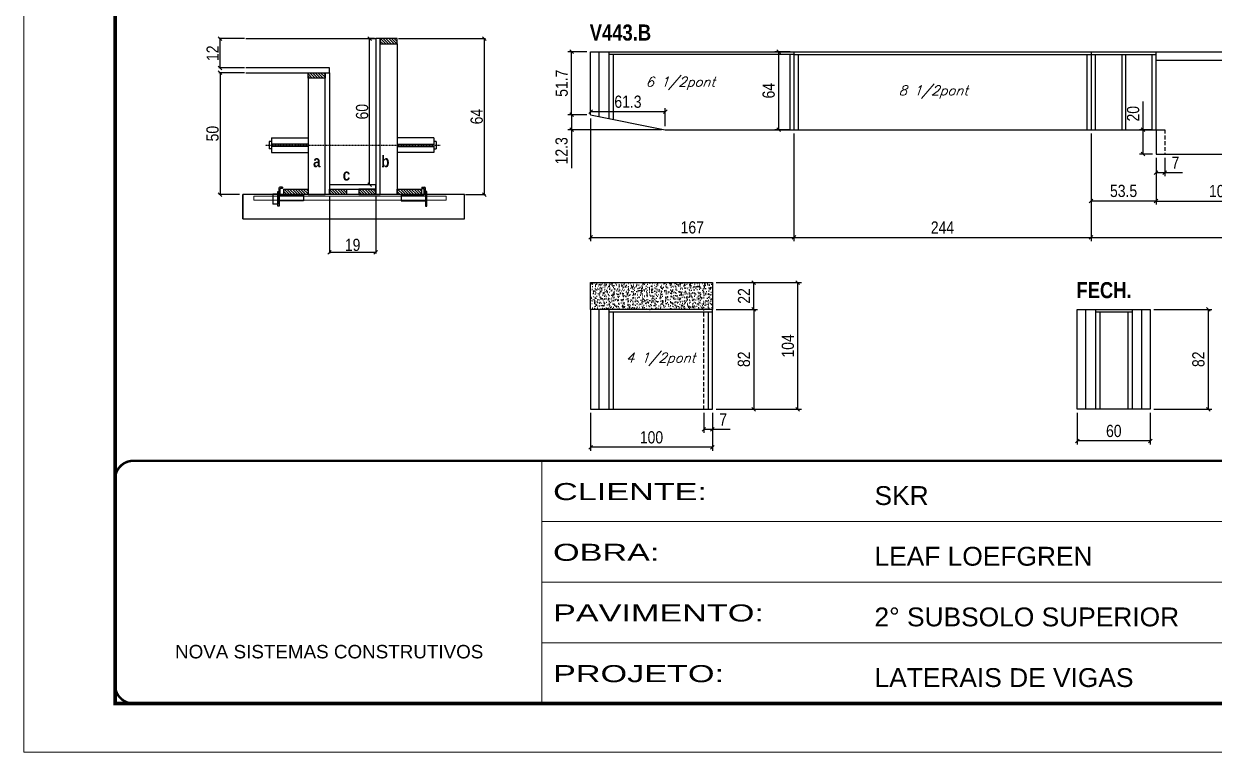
# Model space of a CAD drawing. Extents: x 3309 to 9590, y -2522 to 15424.
# Drawn here: x 4908 to 5886, y 5518 to 6116 of the extents above; entities that cross this region are included whole.
import ezdxf

# ---------------------------------------------------------------- set-up
doc = ezdxf.new("R2010")
doc.units = 0
for name, pattern in [('CONTINUO', [0]), ('DASHED', [0.75, 0.5, -0.25]), ('HIDDEN', [0.375, 0.25, -0.125]), ('HIDDEN2', [4.7625, 3.175, -1.5875])]:
    doc.linetypes.add(name, pattern=pattern)
for name, color, linetype in [('barrote', 251, 'Continuous'), ('COTA', 241, 'Continuous'), ('detalhes', 4, 'Continuous'), ('NOMENCLATURA', 7, 'Continuous'), ('Painéis', 200, 'Continuous'), ('presilha', 1, 'Continuous'), ('SARR_2.2x10', 60, 'Continuous'), ('SARR_2.2x7', 40, 'Continuous'), ('SARR_3.5x7', 81, 'Continuous'), ('TENSOR', 3, 'Continuous'), ('texto', 7, 'Continuous')]:
    doc.layers.add(name, color=color, linetype=linetype)
for name, color, linetype, lineweight in [('CONCRETO', 251, 'Continuous', 25), ('Folhas', 255, 'Continuous', 9), ('SARRAFO DE PRESSAO', 251, 'DASHED', 9), ('SCO-___-LAJ', 2, 'Continuous', 0)]:
    doc.layers.add(name, color=color, linetype=linetype, lineweight=lineweight)
doc.styles.add('ARIAL', font='arial.ttf')
doc.styles.add('COTA TECNICA', font='techl___.ttf', dxfattribs={"height": 10})
doc.styles.add('COTA TECNICA 2X', font='techl___.ttf', dxfattribs={"height": 10})
doc.styles.add('Romans', font='romans.shx')
doc.styles.add('TECNICA', font='techb___.ttf', dxfattribs={"height": 10})
doc.styles.add('Tecnologia', font='')
doc.styles.get('Tecnologia').set_extended_font_data('Forgotten Futurist')
doc.dimstyles.new('PAINEL', dxfattribs={"dimtxt": 10, "dimasz": 3, "dimexe": 3, "dimexo": 3, "dimgap": 3, "dimtad": 1, "dimdec": 1, "dimzin": 12, "dimdsep": 46, "dimtxsty": 'COTA TECNICA', "dimblk1": 'OBLIQUE', "dimblk2": 'OBLIQUE', "dimsah": 1, "dimcen": 0.9, "dimclrd": 4, "dimclre": 4, "dimclrt": 240, "dimadec": 1, "dimazin": 3, "dimtfac": 1, "dimtdec": 1, "dimtmove": 0, "dimatfit": 3, "dimfxl": 1, "dimtolj": 1, "dimtzin": 12, "dimarcsym": 0})
doc.dimstyles.new('SECAO', dxfattribs={"dimscale": 0.333333, "dimtxt": 5, "dimasz": 9, "dimexe": 3, "dimexo": 3, "dimgap": 3, "dimtad": 1, "dimdec": 1, "dimlfac": 0.5, "dimzin": 12, "dimdsep": 46, "dimtxsty": 'COTA TECNICA 2X', "dimblk1": 'OBLIQUE', "dimblk2": 'OBLIQUE', "dimsah": 1, "dimcen": 0.9, "dimclrd": 4, "dimclre": 4, "dimclrt": 240, "dimadec": 1, "dimazin": 3, "dimtfac": 1, "dimtdec": 1, "dimtmove": 0, "dimatfit": 3, "dimfxl": 1, "dimtolj": 1, "dimtzin": 12, "dimarcsym": 0})
pattern_1 = [(135, (38394.4781, -117536.5133), (-1.122532015, -1.122532015), [])]

# ---------------------------------------------------------------- blocks, each defined once
blk = doc.blocks.new('9999999999')
at = {"color": 30, "linetype": 'CONTINUO'}
for p, q in [((98564.56, 34230.21), (98564.56, 34429.45)), ((98564.56, 34379.64), (99583.98, 34379.64)), ((98564.56, 34329.83), (99487.98, 34329.83)), ((98564.56, 34280.02), (99487.98, 34280.02))]:
    blk.add_line(p, q, dxfattribs=at)
at = {"color": 30, "linetype": 'CONTINUO', "const_width": 2}
blk.add_lwpolyline([(99583.98, 34230.21), (99583.98, 34414.45, 0.414214), (99568.98, 34429.45), (98228.98, 34429.45, 0.414214), (98213.98, 34414.45), (98213.98, 34245.21, 0.414214), (98228.98, 34230.21), (99583.98, 34230.21)], format="xyb", dxfattribs=at)
at = {"layer": 'Folhas'}
blk.add_lwpolyline([(98138.98, 34190.21), (99623.98, 34190.21), (99623.98, 35240.21), (98138.98, 35240.21)], close=True, dxfattribs=at)
at = {"layer": 'Folhas', "color": 30, "const_width": 3}
blk.add_lwpolyline([(98213.98, 34230.21), (99583.98, 34230.21), (99583.98, 35200.21), (98213.98, 35200.21)], close=True, dxfattribs=at)
at = {"color": 7, "linetype": 'Continuous', "ltscale": 5, "style": 'ARIAL'}
for s, height, p in [('SKR', 15.483, (98837.68, 34393.13)), ('LEAF LOEFGREN', 15.4829, (98837.68, 34343.32)), ('2° SUBSOLO SUPERIOR', 15.4829, (98837.68, 34293.51)), ('NOVA SISTEMAS CONSTRUTIVOS', 11.0592, (98263.19, 34267.21)), ('LATERAIS DE VIGAS', 15.4829, (98837.68, 34243.7))]:
    blk.add_text(s, height=height, dxfattribs=at).set_placement(p)
at = {"layer": 'Folhas', "color": 7, "style": 'Tecnologia', "width": 1.5}
for s, p in [('CLIENTE:', (98573.65, 34397.17)), ('OBRA:', (98573.65, 34347.31)), ('PAVIMENTO:', (98573.65, 34297.5)), ('PROJETO:', (98573.65, 34247.69))]:
    blk.add_text(s, height=14, dxfattribs=at).set_placement(p)
blk = doc.blocks.new('_Oblique')
at = {"color": 0, "linetype": 'ByBlock', "lineweight": -2}
blk.add_line((-0.5, -0.5), (0.5, 0.5), dxfattribs=at)
blk = doc.blocks.new('*D1677')
at = {"layer": 'COTA', "color": 4, "lineweight": -2, "transparency": 16777216}
for p, q in [((5158.94, 5974.66), (5158.94, 5927.18)), ((5196.94, 5974.66), (5196.94, 5927.18)), ((5196.94, 5928.18), (5158.94, 5928.18))]:
    blk.add_line(p, q, dxfattribs=at)
at = {"layer": 'Defpoints', "color": 0, "transparency": 16777216}
for p in [(5158.94, 5975.66), (5196.94, 5975.66), (5158.94, 5928.18)]:
    blk.add_point(p, dxfattribs=at)
at = {"layer": 'COTA', "color": 4, "lineweight": -2, "transparency": 16777216, "xscale": 3, "yscale": 3, "zscale": 3, "rotation": 180}
blk.add_blockref('_Oblique', (5158.94, 5928.18), dxfattribs=at)
at = {"layer": 'COTA', "color": 4, "lineweight": -2, "transparency": 16777216, "xscale": 3, "yscale": 3, "zscale": 3}
blk.add_blockref('_Oblique', (5196.94, 5928.18), dxfattribs=at)
at = {"layer": 'COTA', "color": 240, "transparency": 16777216, "insert": (5177.94, 5934.27), "char_height": 10, "attachment_point": 5, "style": 'COTA TECNICA 2X'}
blk.add_mtext('\\A1;19', dxfattribs=at)
blk = doc.blocks.new('PRESILHA METÁLICA 1')
at = {"layer": 'presilha'}
for p, q in [((6, 15.5), (7.5, 15.5)), ((6, -2.5), (6, 15.5)), ((7.5, 10.6), (7.5, 19.9)), ((7.5, 15.5), (7.5, -2.5)), ((12, 21), (8.6, 21)), ((9, 11.6), (9, 18.9)), ((12, 19.5), (9.6, 19.5)), ((12, 21), (12, 19.5)), ((0, 13), (6, 13)), ((0, 13), (0, 0)), ((6, 0), (0, 0)), ((6, 13), (6, 0)), ((37.5, 4.1), (7.5, 4.1)), ((37.5, 11), (9.6, 11)), ((37.5, 11), (37.5, 4.1)), ((7.5, -2.5), (6, -2.5))]:
    blk.add_line(p, q, dxfattribs=at)
for centre, radius, start, end in [((8.6, 19.9), 1.14, 90, 180), ((9.6, 18.9), 0.57, 90, 180), ((9.6, 11.6), 0.57, 180, 270)]:
    blk.add_arc(centre, radius, start, end, dxfattribs=at)
blk = doc.blocks.new('PRESILHA METÁLICA 2')
at = {"layer": 'presilha'}
for p, q in [((-5.2, 23.5), (-5.2, 22)), ((-5.2, 23.5), (-1.9, 23.5)), ((-5.2, 22), (-2.8, 22)), ((-2.2, 14.1), (-2.2, 21.4)), ((0.8, 18), (-0.8, 18)), ((-0.8, 18), (-0.8, 0)), ((-0.8, 14.6), (-0.8, 22.4)), ((0.8, 0), (0.8, 18)), ((-30.8, 13.5), (-30.8, 6.6)), ((-30.8, 13.5), (-2.8, 13.5)), ((-30.8, 6.6), (-0.8, 6.6)), ((-0.8, 0), (0.8, 0))]:
    blk.add_line(p, q, dxfattribs=at)
for centre, radius, start, end in [((-2.8, 21.4), 0.57, 0, 90), ((-1.9, 22.4), 1.14, 0, 90), ((-2.8, 14.1), 0.57, 270, 0)]:
    blk.add_arc(centre, radius, start, end, dxfattribs=at)
blk = doc.blocks.new('*D1678')
at = {"layer": 'COTA', "color": 4, "lineweight": -2, "transparency": 16777216}
for p, q in [((5215.54, 6103.66), (5286.99, 6103.66)), ((5285.99, 6103.66), (5285.99, 5975.66)), ((5270.75, 5975.66), (5286.99, 5975.66))]:
    blk.add_line(p, q, dxfattribs=at)
at = {"layer": 'Defpoints', "color": 0, "transparency": 16777216}
for p in [(5214.54, 6103.66), (5269.75, 5975.66), (5285.99, 5975.66)]:
    blk.add_point(p, dxfattribs=at)
at = {"layer": 'COTA', "color": 4, "lineweight": -2, "transparency": 16777216, "xscale": 3, "yscale": 3, "zscale": 3}
for p, rotation in [((5285.99, 6103.66), 90), ((5285.99, 5975.66), 270)]:
    blk.add_blockref('_Oblique', p, dxfattribs=dict(at, rotation=rotation))
at = {"layer": 'COTA', "color": 240, "transparency": 16777216, "insert": (5279.88, 6039.66), "char_height": 10, "attachment_point": 5, "rotation": 90, "style": 'COTA TECNICA 2X'}
blk.add_mtext('\\A1;64', dxfattribs=at)
blk = doc.blocks.new('*D1679')
at = {"layer": 'COTA', "color": 4, "lineweight": -2, "transparency": 16777216}
for p, q in [((5089.24, 6075.66), (5068.02, 6075.66)), ((5069.02, 6075.66), (5069.02, 5975.66)), ((5085.13, 5975.66), (5068.02, 5975.66))]:
    blk.add_line(p, q, dxfattribs=at)
at = {"layer": 'Defpoints', "color": 0, "transparency": 16777216}
for p in [(5090.24, 6075.66), (5069.02, 5975.66), (5086.13, 5975.66)]:
    blk.add_point(p, dxfattribs=at)
at = {"layer": 'COTA', "color": 4, "lineweight": -2, "transparency": 16777216, "xscale": 3, "yscale": 3, "zscale": 3}
for p, rotation in [((5069.02, 6075.66), 90), ((5069.02, 5975.66), 270)]:
    blk.add_blockref('_Oblique', p, dxfattribs=dict(at, rotation=rotation))
at = {"layer": 'COTA', "color": 240, "transparency": 16777216, "insert": (5062.91, 6025.66), "char_height": 10, "attachment_point": 5, "rotation": 90, "style": 'COTA TECNICA 2X'}
blk.add_mtext('\\A1;50', dxfattribs=at)
blk = doc.blocks.new('*D1680')
at = {"layer": 'COTA', "color": 4, "lineweight": -2, "transparency": 16777216}
for p, q in [((5195.94, 6103.66), (5190.87, 6103.66)), ((5191.87, 5983.66), (5191.87, 6103.66)), ((5195.94, 5983.66), (5190.87, 5983.66))]:
    blk.add_line(p, q, dxfattribs=at)
at = {"layer": 'Defpoints', "color": 0, "transparency": 16777216}
for p in [(5191.87, 6103.66), (5196.94, 6103.66), (5196.94, 5983.66)]:
    blk.add_point(p, dxfattribs=at)
at = {"layer": 'COTA', "color": 4, "lineweight": -2, "transparency": 16777216, "xscale": 3, "yscale": 3, "zscale": 3}
for p, rotation in [((5191.87, 6103.66), 90), ((5191.87, 5983.66), 270)]:
    blk.add_blockref('_Oblique', p, dxfattribs=dict(at, rotation=rotation))
at = {"layer": 'COTA', "color": 240, "transparency": 16777216, "insert": (5185.76, 6043.66), "char_height": 10, "attachment_point": 5, "rotation": 90, "style": 'COTA TECNICA 2X'}
blk.add_mtext('\\A1;60', dxfattribs=at)
blk = doc.blocks.new('*D1681')
at = {"layer": 'COTA', "color": 4, "lineweight": -2, "transparency": 16777216}
for p, q in [((5089.24, 6103.66), (5068.02, 6103.66)), ((5069.02, 6079.66), (5069.02, 6103.66)), ((5089.24, 6079.66), (5068.02, 6079.66))]:
    blk.add_line(p, q, dxfattribs=at)
at = {"layer": 'Defpoints', "color": 0, "transparency": 16777216}
for p in [(5069.02, 6103.66), (5090.24, 6103.66), (5090.24, 6079.66)]:
    blk.add_point(p, dxfattribs=at)
at = {"layer": 'COTA', "color": 4, "lineweight": -2, "transparency": 16777216, "xscale": 3, "yscale": 3, "zscale": 3}
for p, rotation in [((5069.02, 6103.66), 90), ((5069.02, 6079.66), 270)]:
    blk.add_blockref('_Oblique', p, dxfattribs=dict(at, rotation=rotation))
at = {"layer": 'COTA', "color": 240, "transparency": 16777216, "insert": (5062.96, 6091.66), "char_height": 10, "attachment_point": 5, "rotation": 90, "style": 'COTA TECNICA 2X'}
blk.add_mtext('\\A1;12', dxfattribs=at)
blk = doc.blocks.new('*D1698')
at = {"layer": 'COTA', "color": 4, "lineweight": -2, "transparency": 16777216}
for p, q in [((5373.4, 6038.19), (5373.4, 5937.51)), ((5540.4, 6025.89), (5540.4, 5937.51)), ((5373.4, 5940.51), (5540.4, 5940.51))]:
    blk.add_line(p, q, dxfattribs=at)
at = {"layer": 'Defpoints', "color": 0, "transparency": 16777216}
for p in [(5373.4, 6041.19, 0), (5540.4, 6028.89, 0), (5540.4, 5940.51)]:
    blk.add_point(p, dxfattribs=at)
at = {"layer": 'COTA', "color": 4, "lineweight": -2, "transparency": 16777216, "xscale": 3, "yscale": 3, "zscale": 3, "rotation": 180}
blk.add_blockref('_Oblique', (5373.4, 5940.51), dxfattribs=at)
at = {"layer": 'COTA', "color": 4, "lineweight": -2, "transparency": 16777216, "xscale": 3, "yscale": 3, "zscale": 3}
blk.add_blockref('_Oblique', (5540.4, 5940.51), dxfattribs=at)
at = {"layer": 'COTA', "color": 240, "transparency": 16777216, "insert": (5456.9, 5948.62), "char_height": 10, "attachment_point": 5, "style": 'COTA TECNICA'}
blk.add_mtext('\\A1;167', dxfattribs=at)
blk = doc.blocks.new('*D1699')
at = {"layer": 'COTA', "color": 4, "lineweight": -2, "transparency": 16777216}
for p, q in [((5370.4, 6092.89), (5354.78, 6092.89)), ((5357.78, 6041.19), (5357.78, 6092.89)), ((5370.4, 6041.19), (5354.78, 6041.19))]:
    blk.add_line(p, q, dxfattribs=at)
at = {"layer": 'Defpoints', "color": 0, "transparency": 16777216}
for p in [(5357.78, 6092.89), (5373.4, 6092.89, 0), (5373.4, 6041.19, 0)]:
    blk.add_point(p, dxfattribs=at)
at = {"layer": 'COTA', "color": 4, "lineweight": -2, "transparency": 16777216, "xscale": 3, "yscale": 3, "zscale": 3}
for p, rotation in [((5357.78, 6092.89), 90), ((5357.78, 6041.19), 270)]:
    blk.add_blockref('_Oblique', p, dxfattribs=dict(at, rotation=rotation))
at = {"layer": 'COTA', "color": 240, "transparency": 16777216, "insert": (5349.67, 6067.04), "char_height": 10, "attachment_point": 5, "rotation": 90, "style": 'COTA TECNICA'}
blk.add_mtext('\\A1;51.7', dxfattribs=at)
blk = doc.blocks.new('*D1700')
at = {"layer": 'COTA', "color": 4, "lineweight": -2, "transparency": 16777216}
for p, q in [((5370.4, 6041.19), (5354.78, 6041.19)), ((5357.78, 6041.19), (5357.78, 6028.89)), ((5431.7, 6028.89), (5354.78, 6028.89)), ((5357.78, 6028.89), (5357.78, 5997.25))]:
    blk.add_line(p, q, dxfattribs=at)
at = {"layer": 'Defpoints', "color": 0, "transparency": 16777216}
for p in [(5373.4, 6041.19, 0), (5357.78, 6028.89), (5434.7, 6028.89, 0)]:
    blk.add_point(p, dxfattribs=at)
at = {"layer": 'COTA', "color": 4, "lineweight": -2, "transparency": 16777216, "xscale": 3, "yscale": 3, "zscale": 3}
for p, rotation in [((5357.78, 6041.19), 90), ((5357.78, 6028.89), 270)]:
    blk.add_blockref('_Oblique', p, dxfattribs=dict(at, rotation=rotation))
at = {"layer": 'COTA', "color": 240, "transparency": 16777216, "insert": (5349.56, 6011.57), "char_height": 10, "attachment_point": 5, "rotation": 90, "style": 'COTA TECNICA'}
blk.add_mtext('\\A1;12.3', dxfattribs=at)
blk = doc.blocks.new('*D1701')
at = {"layer": 'COTA', "color": 4, "lineweight": -2, "transparency": 16777216}
for p, q in [((5373.4, 6044.19), (5373.4, 6046.57)), ((5434.7, 6043.57), (5373.4, 6043.57)), ((5434.7, 6031.89), (5434.7, 6046.57))]:
    blk.add_line(p, q, dxfattribs=at)
at = {"layer": 'Defpoints', "color": 0, "transparency": 16777216}
for p in [(5373.4, 6043.57), (5373.4, 6041.19, 0), (5434.7, 6028.89, 0)]:
    blk.add_point(p, dxfattribs=at)
at = {"layer": 'COTA', "color": 4, "lineweight": -2, "transparency": 16777216, "xscale": 3, "yscale": 3, "zscale": 3, "rotation": 180}
blk.add_blockref('_Oblique', (5373.4, 6043.57), dxfattribs=at)
at = {"layer": 'COTA', "color": 4, "lineweight": -2, "transparency": 16777216, "xscale": 3, "yscale": 3, "zscale": 3}
blk.add_blockref('_Oblique', (5434.7, 6043.57), dxfattribs=at)
at = {"layer": 'COTA', "color": 240, "transparency": 16777216, "insert": (5404.05, 6051.79), "char_height": 10, "attachment_point": 5, "style": 'COTA TECNICA'}
blk.add_mtext('\\A1;61.3', dxfattribs=at)
blk = doc.blocks.new('*D1702')
at = {"layer": 'COTA', "color": 4, "lineweight": -2, "transparency": 16777216}
for p, q in [((5540.4, 6025.89), (5540.4, 5937.51)), ((5784.4, 6025.89), (5784.4, 5937.51)), ((5540.4, 5940.51), (5784.4, 5940.51))]:
    blk.add_line(p, q, dxfattribs=at)
at = {"layer": 'Defpoints', "color": 0, "transparency": 16777216}
for p in [(5540.4, 6028.89, 0), (5784.4, 6028.89, 0), (5784.4, 5940.51)]:
    blk.add_point(p, dxfattribs=at)
at = {"layer": 'COTA', "color": 4, "lineweight": -2, "transparency": 16777216, "xscale": 3, "yscale": 3, "zscale": 3, "rotation": 180}
blk.add_blockref('_Oblique', (5540.4, 5940.51), dxfattribs=at)
at = {"layer": 'COTA', "color": 4, "lineweight": -2, "transparency": 16777216, "xscale": 3, "yscale": 3, "zscale": 3}
blk.add_blockref('_Oblique', (5784.4, 5940.51), dxfattribs=at)
at = {"layer": 'COTA', "color": 240, "transparency": 16777216, "insert": (5662.4, 5948.59), "char_height": 10, "attachment_point": 5, "style": 'COTA TECNICA'}
blk.add_mtext('\\A1;244', dxfattribs=at)
blk = doc.blocks.new('*D1703')
at = {"layer": 'COTA', "color": 4, "lineweight": -2, "transparency": 16777216}
for p, q in [((5784.4, 6025.89), (5784.4, 5937.51)), ((6028.4, 6005.89), (6028.4, 5937.51)), ((5784.4, 5940.51), (6028.4, 5940.51))]:
    blk.add_line(p, q, dxfattribs=at)
at = {"layer": 'Defpoints', "color": 0, "transparency": 16777216}
for p in [(5784.4, 6028.89, 0), (6028.4, 6008.89, 0), (6028.4, 5940.51)]:
    blk.add_point(p, dxfattribs=at)
at = {"layer": 'COTA', "color": 4, "lineweight": -2, "transparency": 16777216, "xscale": 3, "yscale": 3, "zscale": 3, "rotation": 180}
blk.add_blockref('_Oblique', (5784.4, 5940.51), dxfattribs=at)
at = {"layer": 'COTA', "color": 4, "lineweight": -2, "transparency": 16777216, "xscale": 3, "yscale": 3, "zscale": 3}
blk.add_blockref('_Oblique', (6028.4, 5940.51), dxfattribs=at)
at = {"layer": 'COTA', "color": 240, "transparency": 16777216, "insert": (5906.4, 5948.59), "char_height": 10, "attachment_point": 5, "style": 'COTA TECNICA'}
blk.add_mtext('\\A1;244', dxfattribs=at)
blk = doc.blocks.new('*D1705')
at = {"layer": 'COTA', "color": 4, "lineweight": -2, "transparency": 16777216}
for p, q in [((5827.14, 6028.89), (5827.14, 6052.1)), ((5834.9, 6028.89), (5824.14, 6028.89)), ((5827.14, 6008.89), (5827.14, 6028.89)), ((5834.9, 6008.89), (5824.14, 6008.89))]:
    blk.add_line(p, q, dxfattribs=at)
at = {"layer": 'Defpoints', "color": 0, "transparency": 16777216}
for p in [(5827.14, 6028.89), (5837.9, 6028.89, 0), (5837.9, 6008.89, 0)]:
    blk.add_point(p, dxfattribs=at)
at = {"layer": 'COTA', "color": 4, "lineweight": -2, "transparency": 16777216, "xscale": 3, "yscale": 3, "zscale": 3}
for p, rotation in [((5827.14, 6028.89), 90), ((5827.14, 6008.89), 270)]:
    blk.add_blockref('_Oblique', p, dxfattribs=dict(at, rotation=rotation))
at = {"layer": 'COTA', "color": 240, "transparency": 16777216, "insert": (5819.04, 6041.99), "char_height": 10, "attachment_point": 5, "rotation": 90, "style": 'COTA TECNICA'}
blk.add_mtext('\\A1;20', dxfattribs=at)
blk = doc.blocks.new('*D1706')
at = {"layer": 'COTA', "color": 4, "lineweight": -2, "transparency": 16777216}
for p, q in [((5784.4, 6025.89), (5784.4, 5967.35)), ((5837.9, 6005.89), (5837.9, 5967.35)), ((5837.9, 5970.35), (5784.4, 5970.35))]:
    blk.add_line(p, q, dxfattribs=at)
at = {"layer": 'Defpoints', "color": 0, "transparency": 16777216}
for p in [(5784.4, 6028.89, 0), (5837.9, 6008.89, 0), (5784.4, 5970.35)]:
    blk.add_point(p, dxfattribs=at)
at = {"layer": 'COTA', "color": 4, "lineweight": -2, "transparency": 16777216, "xscale": 3, "yscale": 3, "zscale": 3, "rotation": 180}
blk.add_blockref('_Oblique', (5784.4, 5970.35), dxfattribs=at)
at = {"layer": 'COTA', "color": 4, "lineweight": -2, "transparency": 16777216, "xscale": 3, "yscale": 3, "zscale": 3}
blk.add_blockref('_Oblique', (5837.9, 5970.35), dxfattribs=at)
at = {"layer": 'COTA', "color": 240, "transparency": 16777216, "insert": (5811.15, 5978.56), "char_height": 10, "attachment_point": 5, "style": 'COTA TECNICA'}
blk.add_mtext('\\A1;53.5', dxfattribs=at)
blk = doc.blocks.new('*D1708')
at = {"layer": 'COTA', "color": 4, "lineweight": -2, "transparency": 16777216}
for p, q in [((5837.9, 6005.89), (5837.9, 5967.35)), ((5943.9, 6005.89), (5943.9, 5967.35)), ((5837.9, 5970.35), (5943.9, 5970.35))]:
    blk.add_line(p, q, dxfattribs=at)
at = {"layer": 'Defpoints', "color": 0, "transparency": 16777216}
for p in [(5837.9, 6008.89, 0), (5943.9, 6008.89, 0), (5943.9, 5970.35)]:
    blk.add_point(p, dxfattribs=at)
at = {"layer": 'COTA', "color": 4, "lineweight": -2, "transparency": 16777216, "xscale": 3, "yscale": 3, "zscale": 3, "rotation": 180}
blk.add_blockref('_Oblique', (5837.9, 5970.35), dxfattribs=at)
at = {"layer": 'COTA', "color": 4, "lineweight": -2, "transparency": 16777216, "xscale": 3, "yscale": 3, "zscale": 3}
blk.add_blockref('_Oblique', (5943.9, 5970.35), dxfattribs=at)
at = {"layer": 'COTA', "color": 240, "transparency": 16777216, "insert": (5890.9, 5978.45), "char_height": 10, "attachment_point": 5, "style": 'COTA TECNICA'}
blk.add_mtext('\\A1;106', dxfattribs=at)
blk = doc.blocks.new('*D1712')
at = {"layer": 'COTA', "color": 4, "lineweight": -2, "transparency": 16777216}
for p, q in [((5837.9, 6005.89), (5837.9, 5990.71)), ((5844.9, 6005.89), (5844.9, 5990.71)), ((5837.9, 5993.71), (5844.9, 5993.71)), ((5844.9, 5993.71), (5859.63, 5993.71))]:
    blk.add_line(p, q, dxfattribs=at)
at = {"layer": 'Defpoints', "color": 0, "transparency": 16777216}
for p in [(5837.9, 6008.89, 0), (5844.9, 6008.89, 0), (5844.9, 5993.71)]:
    blk.add_point(p, dxfattribs=at)
at = {"layer": 'COTA', "color": 4, "lineweight": -2, "transparency": 16777216, "xscale": 3, "yscale": 3, "zscale": 3, "rotation": 180}
blk.add_blockref('_Oblique', (5837.9, 5993.71), dxfattribs=at)
at = {"layer": 'COTA', "color": 4, "lineweight": -2, "transparency": 16777216, "xscale": 3, "yscale": 3, "zscale": 3}
blk.add_blockref('_Oblique', (5844.9, 5993.71), dxfattribs=at)
at = {"layer": 'COTA', "color": 240, "transparency": 16777216, "insert": (5853.76, 6001.78), "char_height": 10, "attachment_point": 5, "style": 'COTA TECNICA'}
blk.add_mtext('\\A1;7', dxfattribs=at)
blk = doc.blocks.new('*D1715')
at = {"layer": 'COTA', "color": 4, "lineweight": -2, "transparency": 16777216}
for p, q in [((5373.4, 5796.39), (5373.4, 5765.18)), ((5473.4, 5796.39), (5473.4, 5765.18)), ((5473.4, 5768.18), (5373.4, 5768.18))]:
    blk.add_line(p, q, dxfattribs=at)
at = {"layer": 'Defpoints', "color": 0, "transparency": 16777216}
for p in [(5373.4, 5799.39, 0), (5473.4, 5799.39, 0), (5373.4, 5768.18)]:
    blk.add_point(p, dxfattribs=at)
at = {"layer": 'COTA', "color": 4, "lineweight": -2, "transparency": 16777216, "xscale": 3, "yscale": 3, "zscale": 3, "rotation": 180}
blk.add_blockref('_Oblique', (5373.4, 5768.18), dxfattribs=at)
at = {"layer": 'COTA', "color": 4, "lineweight": -2, "transparency": 16777216, "xscale": 3, "yscale": 3, "zscale": 3}
blk.add_blockref('_Oblique', (5473.4, 5768.18), dxfattribs=at)
at = {"layer": 'COTA', "color": 240, "transparency": 16777216, "insert": (5423.4, 5776.28), "char_height": 10, "attachment_point": 5, "style": 'COTA TECNICA'}
blk.add_mtext('\\A1;100', dxfattribs=at)
blk = doc.blocks.new('*D1716')
at = {"layer": 'COTA', "color": 4, "lineweight": -2, "transparency": 16777216}
for p, q in [((5476.4, 5881.39), (5510.43, 5881.39)), ((5507.43, 5881.39), (5507.43, 5799.39)), ((5476.4, 5799.39), (5510.43, 5799.39))]:
    blk.add_line(p, q, dxfattribs=at)
at = {"layer": 'Defpoints', "color": 0, "transparency": 16777216}
for p in [(5473.4, 5881.39, 0), (5473.4, 5799.39, 0), (5507.43, 5799.39)]:
    blk.add_point(p, dxfattribs=at)
at = {"layer": 'COTA', "color": 4, "lineweight": -2, "transparency": 16777216, "xscale": 3, "yscale": 3, "zscale": 3}
for p, rotation in [((5507.43, 5881.39), 90), ((5507.43, 5799.39), 270)]:
    blk.add_blockref('_Oblique', p, dxfattribs=dict(at, rotation=rotation))
at = {"layer": 'COTA', "color": 240, "transparency": 16777216, "insert": (5499.33, 5840.39), "char_height": 10, "attachment_point": 5, "rotation": 90, "style": 'COTA TECNICA'}
blk.add_mtext('\\A1;82', dxfattribs=at)
blk = doc.blocks.new('*D1717')
at = {"layer": 'COTA', "color": 4, "lineweight": -2, "transparency": 16777216}
for p, q in [((5476.4, 5903.39), (5510.43, 5903.39)), ((5507.43, 5881.39), (5507.43, 5903.39)), ((5476.4, 5881.39), (5510.43, 5881.39))]:
    blk.add_line(p, q, dxfattribs=at)
at = {"layer": 'Defpoints', "color": 0, "transparency": 16777216}
for p in [(5473.4, 5903.39, 0), (5507.43, 5903.39), (5473.4, 5881.39, 0)]:
    blk.add_point(p, dxfattribs=at)
at = {"layer": 'COTA', "color": 4, "lineweight": -2, "transparency": 16777216, "xscale": 3, "yscale": 3, "zscale": 3}
for p, rotation in [((5507.43, 5903.39), 90), ((5507.43, 5881.39), 270)]:
    blk.add_blockref('_Oblique', p, dxfattribs=dict(at, rotation=rotation))
at = {"layer": 'COTA', "color": 240, "transparency": 16777216, "insert": (5499.43, 5892.39), "char_height": 10, "attachment_point": 5, "rotation": 90, "style": 'COTA TECNICA'}
blk.add_mtext('\\A1;22', dxfattribs=at)
blk = doc.blocks.new('*D1718')
at = {"layer": 'COTA', "color": 4, "lineweight": -2, "transparency": 16777216}
for p, q in [((5476.4, 5903.39), (5546.55, 5903.39)), ((5543.55, 5799.39), (5543.55, 5903.39)), ((5476.4, 5799.39), (5546.55, 5799.39))]:
    blk.add_line(p, q, dxfattribs=at)
at = {"layer": 'Defpoints', "color": 0, "transparency": 16777216}
for p in [(5473.4, 5903.39), (5543.55, 5903.39), (5473.4, 5799.39, 0)]:
    blk.add_point(p, dxfattribs=at)
at = {"layer": 'COTA', "color": 4, "lineweight": -2, "transparency": 16777216, "xscale": 3, "yscale": 3, "zscale": 3}
for p, rotation in [((5543.55, 5903.39), 90), ((5543.55, 5799.39), 270)]:
    blk.add_blockref('_Oblique', p, dxfattribs=dict(at, rotation=rotation))
at = {"layer": 'COTA', "color": 240, "transparency": 16777216, "insert": (5535.45, 5851.39), "char_height": 10, "attachment_point": 5, "rotation": 90, "style": 'COTA TECNICA'}
blk.add_mtext('\\A1;104', dxfattribs=at)
blk = doc.blocks.new('*D1719')
at = {"layer": 'COTA', "color": 4, "lineweight": -2, "transparency": 16777216}
for p, q in [((5466.4, 5796.39), (5466.4, 5779.96)), ((5473.4, 5796.39), (5473.4, 5779.96)), ((5466.4, 5782.96), (5473.4, 5782.96)), ((5473.4, 5782.96), (5488.13, 5782.96))]:
    blk.add_line(p, q, dxfattribs=at)
at = {"layer": 'Defpoints', "color": 0, "transparency": 16777216}
for p in [(5466.4, 5799.39, 0), (5473.4, 5799.39, 0), (5473.4, 5782.96)]:
    blk.add_point(p, dxfattribs=at)
at = {"layer": 'COTA', "color": 4, "lineweight": -2, "transparency": 16777216, "xscale": 3, "yscale": 3, "zscale": 3, "rotation": 180}
blk.add_blockref('_Oblique', (5466.4, 5782.96), dxfattribs=at)
at = {"layer": 'COTA', "color": 4, "lineweight": -2, "transparency": 16777216, "xscale": 3, "yscale": 3, "zscale": 3}
blk.add_blockref('_Oblique', (5473.4, 5782.96), dxfattribs=at)
at = {"layer": 'COTA', "color": 240, "transparency": 16777216, "insert": (5482.26, 5791.03), "char_height": 10, "attachment_point": 5, "style": 'COTA TECNICA'}
blk.add_mtext('\\A1;7', dxfattribs=at)
blk = doc.blocks.new('*D1720')
at = {"layer": 'COTA', "color": 4, "lineweight": -2, "transparency": 16777216}
for p, q in [((5836.12, 5881.39), (5883.75, 5881.39)), ((5880.75, 5881.39), (5880.75, 5799.39)), ((5836.12, 5799.39), (5883.75, 5799.39))]:
    blk.add_line(p, q, dxfattribs=at)
at = {"layer": 'Defpoints', "color": 0, "transparency": 16777216}
for p in [(5833.12, 5881.39, 0), (5833.12, 5799.39, 0), (5880.75, 5799.39)]:
    blk.add_point(p, dxfattribs=at)
at = {"layer": 'COTA', "color": 4, "lineweight": -2, "transparency": 16777216, "xscale": 3, "yscale": 3, "zscale": 3}
for p, rotation in [((5880.75, 5881.39), 90), ((5880.75, 5799.39), 270)]:
    blk.add_blockref('_Oblique', p, dxfattribs=dict(at, rotation=rotation))
at = {"layer": 'COTA', "color": 240, "transparency": 16777216, "insert": (5872.65, 5840.39), "char_height": 10, "attachment_point": 5, "rotation": 90, "style": 'COTA TECNICA'}
blk.add_mtext('\\A1;82', dxfattribs=at)
blk = doc.blocks.new('*D1721')
at = {"layer": 'COTA', "color": 4, "lineweight": -2, "transparency": 16777216}
for p, q in [((5773.12, 5796.39), (5773.12, 5770.39)), ((5833.12, 5796.39), (5833.12, 5770.39)), ((5833.12, 5773.39), (5773.12, 5773.39))]:
    blk.add_line(p, q, dxfattribs=at)
at = {"layer": 'Defpoints', "color": 0, "transparency": 16777216}
for p in [(5773.12, 5799.39, 0), (5833.12, 5799.39, 0), (5773.12, 5773.39)]:
    blk.add_point(p, dxfattribs=at)
at = {"layer": 'COTA', "color": 4, "lineweight": -2, "transparency": 16777216, "xscale": 3, "yscale": 3, "zscale": 3, "rotation": 180}
blk.add_blockref('_Oblique', (5773.12, 5773.39), dxfattribs=at)
at = {"layer": 'COTA', "color": 4, "lineweight": -2, "transparency": 16777216, "xscale": 3, "yscale": 3, "zscale": 3}
blk.add_blockref('_Oblique', (5833.12, 5773.39), dxfattribs=at)
at = {"layer": 'COTA', "color": 240, "transparency": 16777216, "insert": (5803.12, 5781.5), "char_height": 10, "attachment_point": 5, "style": 'COTA TECNICA'}
blk.add_mtext('\\A1;60', dxfattribs=at)
blk = doc.blocks.new('*D1802')
at = {"layer": 'COTA', "color": 4, "lineweight": -2, "transparency": 16777216}
for p, q in [((5537.4, 6092.89), (5524.79, 6092.89)), ((5527.79, 6092.89), (5527.79, 6028.89)), ((5537.4, 6028.89), (5524.79, 6028.89))]:
    blk.add_line(p, q, dxfattribs=at)
at = {"layer": 'Defpoints', "color": 0, "transparency": 16777216}
for p in [(5540.4, 6092.89, 0), (5527.79, 6028.89), (5540.4, 6028.89, 0)]:
    blk.add_point(p, dxfattribs=at)
at = {"layer": 'COTA', "color": 4, "lineweight": -2, "transparency": 16777216, "xscale": 3, "yscale": 3, "zscale": 3}
for p, rotation in [((5527.79, 6092.89), 90), ((5527.79, 6028.89), 270)]:
    blk.add_blockref('_Oblique', p, dxfattribs=dict(at, rotation=rotation))
at = {"layer": 'COTA', "color": 240, "transparency": 16777216, "insert": (5519.68, 6060.89), "char_height": 10, "attachment_point": 5, "rotation": 90, "style": 'COTA TECNICA'}
blk.add_mtext('\\A1;64', dxfattribs=at)

msp = doc.modelspace()

# ---------------------------------------------------------------- hatches: boundary and pattern name
at = {"layer": 'COTA'}
h = msp.add_hatch(dxfattribs=at)
h.set_pattern_fill('AR-CONC', color=256, scale=0.03)
h.paths.add_polyline_path([(5473.4, 5903.39), (5373.4, 5903.39), (5373.4, 5881.39), (5473.4, 5881.39)])
at = {"layer": 'SARR_2.2x10'}
h = msp.add_hatch(dxfattribs=at)
h.set_pattern_fill('ANSI31', color=256, scale=0.5, angle=90)
h.set_pattern_definition([(135, (38314.8781, -117536.5133), (-1.122532015, -1.122532015), [])])
h.paths.add_polyline_path([(5121.34, 5980.06), (5121.34, 5975.66), (5141.34, 5975.66), (5141.34, 5980.06)])
h = msp.add_hatch(dxfattribs=at)
h.set_pattern_fill('ANSI31', color=256, scale=0.5, angle=90)
h.set_pattern_definition([(135, (38408.0781, -117536.5133), (-1.122532015, -1.122532015), [])])
h.paths.add_polyline_path([(5214.54, 5980.06), (5214.54, 5975.66), (5234.54, 5975.66), (5234.54, 5980.06)])
at = {"layer": 'SARR_2.2x7'}
h = msp.add_hatch(dxfattribs=at)
h.set_pattern_fill('ANSI31', color=256, scale=0.5, angle=90)
h.set_pattern_definition([(135, (38328.8781, -117412.9133), (-1.122532015, -1.122532015), [])])
h.paths.add_polyline_path([(5200.54, 6103.66), (5200.54, 6099.26), (5214.54, 6099.26), (5214.54, 6103.66)])
h = msp.add_hatch(dxfattribs=at)
h.set_pattern_fill('ANSI31', color=256, scale=0.5, angle=90)
h.set_pattern_definition([(135, (38308.8781, -117440.9133), (-1.122532015, -1.122532015), [])])
h.paths.add_polyline_path([(5155.34, 6075.66), (5155.34, 6071.26), (5141.34, 6071.26), (5141.34, 6075.66)])
h = msp.add_hatch(dxfattribs=at)
h.set_pattern_fill('ANSI31', color=256, scale=0.5, angle=90)
h.set_pattern_definition(pattern_1)
h.paths.add_polyline_path([(5172.94, 5975.66), (5172.94, 5980.06), (5158.94, 5980.06), (5158.94, 5975.66)])
h = msp.add_hatch(dxfattribs=at)
h.set_pattern_fill('ANSI31', color=256, scale=0.5, angle=90)
h.set_pattern_definition(pattern_1)
h.paths.add_polyline_path([(5182.94, 5980.06), (5182.94, 5975.66), (5196.94, 5975.66), (5196.94, 5980.06)])

# ---------------------------------------------------------------- linework, layer by layer
at = {"ltscale": 3}
for p, q in [((5109.34, 6019.11), (5109.34, 6013.11)), ((5111.34, 6019.11), (5109.34, 6019.11)), ((5111.34, 6013.11), (5109.34, 6013.11)), ((5111.34, 6022.11), (5111.34, 6010.11)), ((5111.34, 6022.11), (5141.34, 6022.11)), ((5141.34, 6017.11), (5111.34, 6017.11)), ((5141.34, 6015.11), (5111.34, 6015.11)), ((5244.54, 6022.11), (5214.54, 6022.11)), ((5214.54, 6017.11), (5244.54, 6017.11)), ((5214.54, 6015.11), (5244.54, 6015.11)), ((5244.54, 6022.11), (5244.54, 6010.11)), ((5246.54, 6019.11), (5244.54, 6019.11)), ((5244.54, 6013.11), (5246.54, 6013.11)), ((5246.54, 6019.11), (5246.54, 6013.11)), ((5111.34, 6010.11), (5141.34, 6010.11)), ((5244.54, 6010.11), (5214.54, 6010.11))]:
    msp.add_line(p, q, dxfattribs=at)
at = {"layer": 'barrote'}
msp.add_lwpolyline([(5087.88, 5955.66), (5269.8, 5955.66), (5269.8, 5975.66), (5087.88, 5975.66)], close=True, dxfattribs=at)
at = {"layer": 'CONCRETO', "linetype": 'Continuous'}
msp.add_line((5090.24, 6103.66), (5196.94, 6103.66), dxfattribs=at)
at = {"layer": 'COTA'}
for p, q in [((5837.9, 6028.89, 0), (5837.9, 6092.89, 0)), ((5813.1, 6028.89, 0), (5813.1, 6090.69, 0)), ((5837.9, 6028.89, 0), (5844.9, 6028.89, 0)), ((5373.4, 5881.39, 0), (5373.4, 5903.39, 0)), ((5373.4, 5903.39, 0), (5473.4, 5903.39, 0)), ((5473.4, 5903.39, 0), (5473.4, 5881.39, 0))]:
    msp.add_line(p, q, dxfattribs=at)
at = {"layer": 'detalhes', "color": 250}
msp.add_line((5087.88, 5955.66), (5087.88, 5975.66), dxfattribs=at)
at = {"layer": 'Painéis', "linetype": 'ByBlock'}
for p, q in [((5373.4, 6041.19, 0), (5373.4, 6092.89, 0)), ((5373.4, 6092.89, 0), (6272.4, 6092.89, 0)), ((5540.4, 6092.89, 0), (5540.4, 6028.89, 0)), ((5784.4, 6092.89, 0), (5784.4, 6028.89, 0)), ((5373.4, 6041.19, 0), (5434.7, 6028.89, 0)), ((5434.7, 6028.89, 0), (5837.9, 6028.89, 0)), ((5837.9, 6028.89, 0), (5837.9, 6008.89, 0)), ((5837.9, 6008.89, 0), (6272.4, 6008.89, 0)), ((5773.12, 5799.39, 0), (5773.12, 5881.39, 0)), ((5773.12, 5881.39, 0), (5833.12, 5881.39, 0)), ((5833.12, 5881.39, 0), (5833.12, 5799.39, 0)), ((5833.12, 5799.39, 0), (5773.12, 5799.39, 0))]:
    msp.add_line(p, q, dxfattribs=at)
at = {"layer": 'Painéis', "linetype": 'Continuous'}
for points in [[(5200.54, 5975.66), (5200.54, 6103.66), (5196.94, 6103.66), (5196.94, 5975.66)], [(5155.34, 5975.66), (5155.34, 6075.66), (5158.94, 6075.66), (5158.94, 5975.66)], [(5196.94, 5983.66), (5158.94, 5983.66), (5158.94, 5980.06), (5196.94, 5980.06)]]:
    msp.add_lwpolyline(points, close=True, dxfattribs=at)
at = {"layer": 'Painéis', "linetype": 'Continuous', "elevation": 0}
msp.add_lwpolyline([(5090.24, 6075.66), (5158.94, 6075.66), (5158.94, 6079.66), (5090.24, 6079.66)], dxfattribs=at)
at = {"layer": 'Painéis', "linetype": 'ByBlock', "elevation": 0}
msp.add_lwpolyline([(5373.4, 5799.39), (5473.4, 5799.39), (5473.4, 5881.39), (5373.4, 5881.39)], close=True, dxfattribs=at)
at = {"layer": 'SARR_2.2x10'}
for points in [[(5121.34, 5980.06), (5141.34, 5980.06), (5141.34, 5975.66), (5121.34, 5975.66)], [(5214.54, 5980.06), (5234.54, 5980.06), (5234.54, 5975.66), (5214.54, 5975.66)]]:
    msp.add_lwpolyline(points, close=True, dxfattribs=at)
at = {"layer": 'SARR_2.2x7', "linetype": 'Continuous'}
for p, q in [((5380.4, 6039.78, 0), (5380.4, 6092.89, 0)), ((5540.4, 6090.69, 0), (5388.4, 6090.69, 0)), ((5540.4, 6090.69, 0), (5784.4, 6090.69, 0)), ((5784.4, 6090.69, 0), (5837.9, 6090.69, 0)), ((5837.9, 6085.89, 0), (5943.9, 6085.89, 0)), ((5380.4, 5799.39, 0), (5380.4, 5881.39, 0)), ((5473.4, 5879.19, 0), (5388.4, 5879.19, 0)), ((5780.12, 5799.39, 0), (5780.12, 5881.39, 0)), ((5818.12, 5879.19, 0), (5788.12, 5879.19, 0)), ((5826.12, 5799.39, 0), (5826.12, 5881.39, 0))]:
    msp.add_line(p, q, dxfattribs=at)
at = {"layer": 'SARR_2.2x7', "linetype": 'HIDDEN2'}
for p, q in [((5844.9, 6028.89, 0), (5844.9, 6008.89, 0)), ((5466.4, 5799.39, 0), (5466.4, 5881.39, 0))]:
    msp.add_line(p, q, dxfattribs=at)
at = {"layer": 'SARR_2.2x7', "elevation": 0}
for points in [[(5214.54, 6103.66), (5200.54, 6103.66), (5200.54, 6099.26), (5214.54, 6099.26)], [(5141.34, 6075.66), (5155.34, 6075.66), (5155.34, 6071.26), (5141.34, 6071.26)]]:
    msp.add_lwpolyline(points, close=True, dxfattribs=at)
at = {"layer": 'SARR_2.2x7'}
for points in [[(5158.94, 5980.06), (5172.94, 5980.06), (5172.94, 5975.66), (5158.94, 5975.66)], [(5196.94, 5980.06), (5182.94, 5980.06), (5182.94, 5975.66), (5196.94, 5975.66)]]:
    msp.add_lwpolyline(points, close=True, dxfattribs=at)
at = {"layer": 'SARR_3.5x7'}
for p, q in [((5388.4, 6092.89, 0), (5388.4, 6038.18, 0)), ((5391.9, 6090.69, 0), (5391.9, 6037.47, 0)), ((5536.9, 6090.69, 0), (5536.9, 6028.89, 0)), ((5543.9, 6090.69, 0), (5543.9, 6028.89, 0)), ((5780.9, 6090.69, 0), (5780.9, 6028.89, 0)), ((5787.9, 6090.69, 0), (5787.9, 6028.89, 0)), ((5809.6, 6090.69, 0), (5809.6, 6028.89, 0)), ((5834.4, 6090.69, 0), (5834.4, 6028.89, 0)), ((5388.4, 5881.39, 0), (5388.4, 5799.39, 0)), ((5391.9, 5879.19, 0), (5391.9, 5799.39, 0)), ((5469.9, 5879.19, 0), (5469.9, 5799.39, 0)), ((5788.12, 5881.39, 0), (5788.12, 5799.39, 0)), ((5791.62, 5879.19, 0), (5791.62, 5799.39, 0)), ((5814.62, 5879.19, 0), (5814.62, 5799.39, 0)), ((5818.12, 5881.39, 0), (5818.12, 5799.39, 0))]:
    msp.add_line(p, q, dxfattribs=at)
for points in [[(5200.54, 6099.26), (5214.54, 6099.26), (5214.54, 5975.66), (5200.54, 5975.66)], [(5155.34, 6071.26), (5141.34, 6071.26), (5141.34, 5975.66), (5155.34, 5975.66)]]:
    msp.add_lwpolyline(points, close=True, dxfattribs=at)
at = {"layer": 'SCO-___-LAJ', "color": 1}
msp.add_lwpolyline([(5096.89, 5974.32), (5254.72, 5974.32), (5254.72, 5971.12), (5096.89, 5971.12)], close=True, dxfattribs=at)
at = {"layer": 'TENSOR', "linetype": 'HIDDEN', "ltscale": 0.5}
msp.add_line((5106.34, 6016.11), (5249.84, 6016.11), dxfattribs=at)

# ---------------------------------------------------------------- block references
at = {"layer": 'presilha', "xscale": 0.6666666666666666, "yscale": 0.6666666666666666, "zscale": 0.6666666666666666}
for name, p in [('PRESILHA METÁLICA 1', (5112.47, 5967.69)), ('PRESILHA METÁLICA 2', (5238.22, 5966.02))]:
    msp.add_blockref(name, p, dxfattribs=at)
at = {"layer": 'SARRAFO DE PRESSAO', "color": 6, "linetype": 'ByBlock'}
msp.add_blockref('9999999999', (-93231.11, -28672.37), dxfattribs=at)

# ---------------------------------------------------------------- texts
at = {"layer": 'detalhes', "style": 'TECNICA'}
for s, p in [('a', (5145.47, 5998.09)), ('b', (5201.44, 5998.08)), ('c', (5169.83, 5987.13))]:
    msp.add_text(s, height=9.6, dxfattribs=at).set_placement(p)
at = {"layer": 'NOMENCLATURA', "style": 'TECNICA'}
for s, p in [('V443.B', (5372.68, 6102.07, 0)), ('FECH.', (5772.4, 5890.58, 0))]:
    msp.add_text(s, height=13.2, dxfattribs=at).set_placement(p)
at = {"layer": 'texto', "color": 2, "char_height": 8, "attachment_point": 5, "style": 'Romans'}
for s, insert in [('{\\Q19;\\C256;6 1/2pont}', (5447.15, 6066.89, 0)), ('{\\Q19;\\C256;8 1/2pont}', (5654.9, 6059.79, 0)), ('{\\Q19;\\C256;4 1/2pont}', (5430.9, 5840.39, 0))]:
    msp.add_mtext(s, dxfattribs=dict(at, insert=insert))

# ---------------------------------------------------------------- dimensions: what is measured, and where the dimension line sits
at = {"layer": 'COTA'}
for base, p1, p2, dimstyle, picture, middle in [((5069.02, 6103.66), (5090.24, 6079.66), (5090.24, 6103.66), 'SECAO', '*D1681', (5062.96, 6091.66)), ((5191.87, 6103.66), (5196.94, 5983.66), (5196.94, 6103.66), 'SECAO', '*D1680', (5185.76, 6043.66)), ((5285.99, 5975.66, 0), (5214.54, 6103.66), (5269.75, 5975.66, 0), 'SECAO', '*D1678', (5279.88, 6039.66, 0)), ((5357.78, 6092.89), (5373.4, 6041.19, 0), (5373.4, 6092.89, 0), 'PAINEL', '*D1699', (5349.67, 6067.04)), ((5527.79, 6028.89), (5540.4, 6092.89, 0), (5540.4, 6028.89, 0), 'PAINEL', '*D1802', (5519.68, 6060.89)), ((5069.02, 5975.66, 0), (5090.24, 6075.66), (5086.13, 5975.66, 0), 'SECAO', '*D1679', (5062.91, 6025.66, 0)), ((5827.14, 6028.89), (5837.9, 6008.89, 0), (5837.9, 6028.89, 0), 'PAINEL', '*D1705', (5819.04, 6041.99)), ((5357.78, 6028.89), (5373.4, 6041.19, 0), (5434.7, 6028.89, 0), 'PAINEL', '*D1700', (5349.56, 6011.57)), ((5507.43, 5903.39), (5473.4, 5881.39, 0), (5473.4, 5903.39, 0), 'PAINEL', '*D1717', (5499.43, 5892.39)), ((5543.55, 5903.39), (5473.4, 5799.39, 0), (5473.4, 5903.39), 'PAINEL', '*D1718', (5535.45, 5851.39)), ((5507.43, 5799.39), (5473.4, 5881.39, 0), (5473.4, 5799.39, 0), 'PAINEL', '*D1716', (5499.33, 5840.39)), ((5880.75, 5799.39), (5833.12, 5881.39, 0), (5833.12, 5799.39, 0), 'PAINEL', '*D1720', (5872.65, 5840.39))]:
    dim = msp.add_linear_dim(base=base, p1=p1, p2=p2, angle=90, dimstyle=dimstyle, dxfattribs=at)
    dim.commit()
    dim.dimension.update_dxf_attribs({"geometry": picture, "text_midpoint": middle})
for base, p1, p2, picture, middle in [((5373.4, 6043.57), (5434.7, 6028.89, 0), (5373.4, 6041.19, 0), '*D1701', (5404.05, 6051.79)), ((5540.4, 5940.51, 0), (5373.4, 6041.19, 0), (5540.4, 6028.89, 0), '*D1698', (5456.9, 5948.62, 0)), ((5784.4, 5940.51), (5540.4, 6028.89, 0), (5784.4, 6028.89, 0), '*D1702', (5662.4, 5948.59)), ((5784.4, 5970.35), (5837.9, 6008.89, 0), (5784.4, 6028.89, 0), '*D1706', (5811.15, 5978.56)), ((5943.9, 5970.35), (5837.9, 6008.89, 0), (5943.9, 6008.89, 0), '*D1708', (5890.9, 5978.45)), ((5844.9, 5993.71), (5837.9, 6008.89, 0), (5844.9, 6008.89, 0), '*D1712', (5853.76, 6001.78)), ((5373.4, 5768.18), (5473.4, 5799.39, 0), (5373.4, 5799.39, 0), '*D1715', (5423.4, 5776.28)), ((5473.4, 5782.96), (5466.4, 5799.39, 0), (5473.4, 5799.39, 0), '*D1719', (5482.26, 5791.03)), ((5773.12, 5773.39), (5833.12, 5799.39, 0), (5773.12, 5799.39, 0), '*D1721', (5803.12, 5781.5))]:
    dim = msp.add_linear_dim(base=base, p1=p1, p2=p2, dimstyle='PAINEL', dxfattribs=at)
    dim.commit()
    dim.dimension.update_dxf_attribs({"geometry": picture, "text_midpoint": middle})
dim = msp.add_linear_dim(base=(6028.4, 5940.51), p1=(5784.4, 6028.89, 0), p2=(6028.4, 6008.89, 0), dimstyle='PAINEL', override={"dimtmove": 1}, dxfattribs=at)
dim.commit()
dim.dimension.update_dxf_attribs({"geometry": '*D1703', "text_midpoint": (5906.4, 5948.59)})
dim = msp.add_linear_dim(base=(5158.94, 5928.18), p1=(5196.94, 5975.66), p2=(5158.94, 5975.66), angle=180, dimstyle='SECAO', dxfattribs=at)
dim.commit()
dim.dimension.update_dxf_attribs({"geometry": '*D1677', "text_midpoint": (5177.94, 5928.18), "dimtype": 160})

doc.saveas('drawing.dxf')
